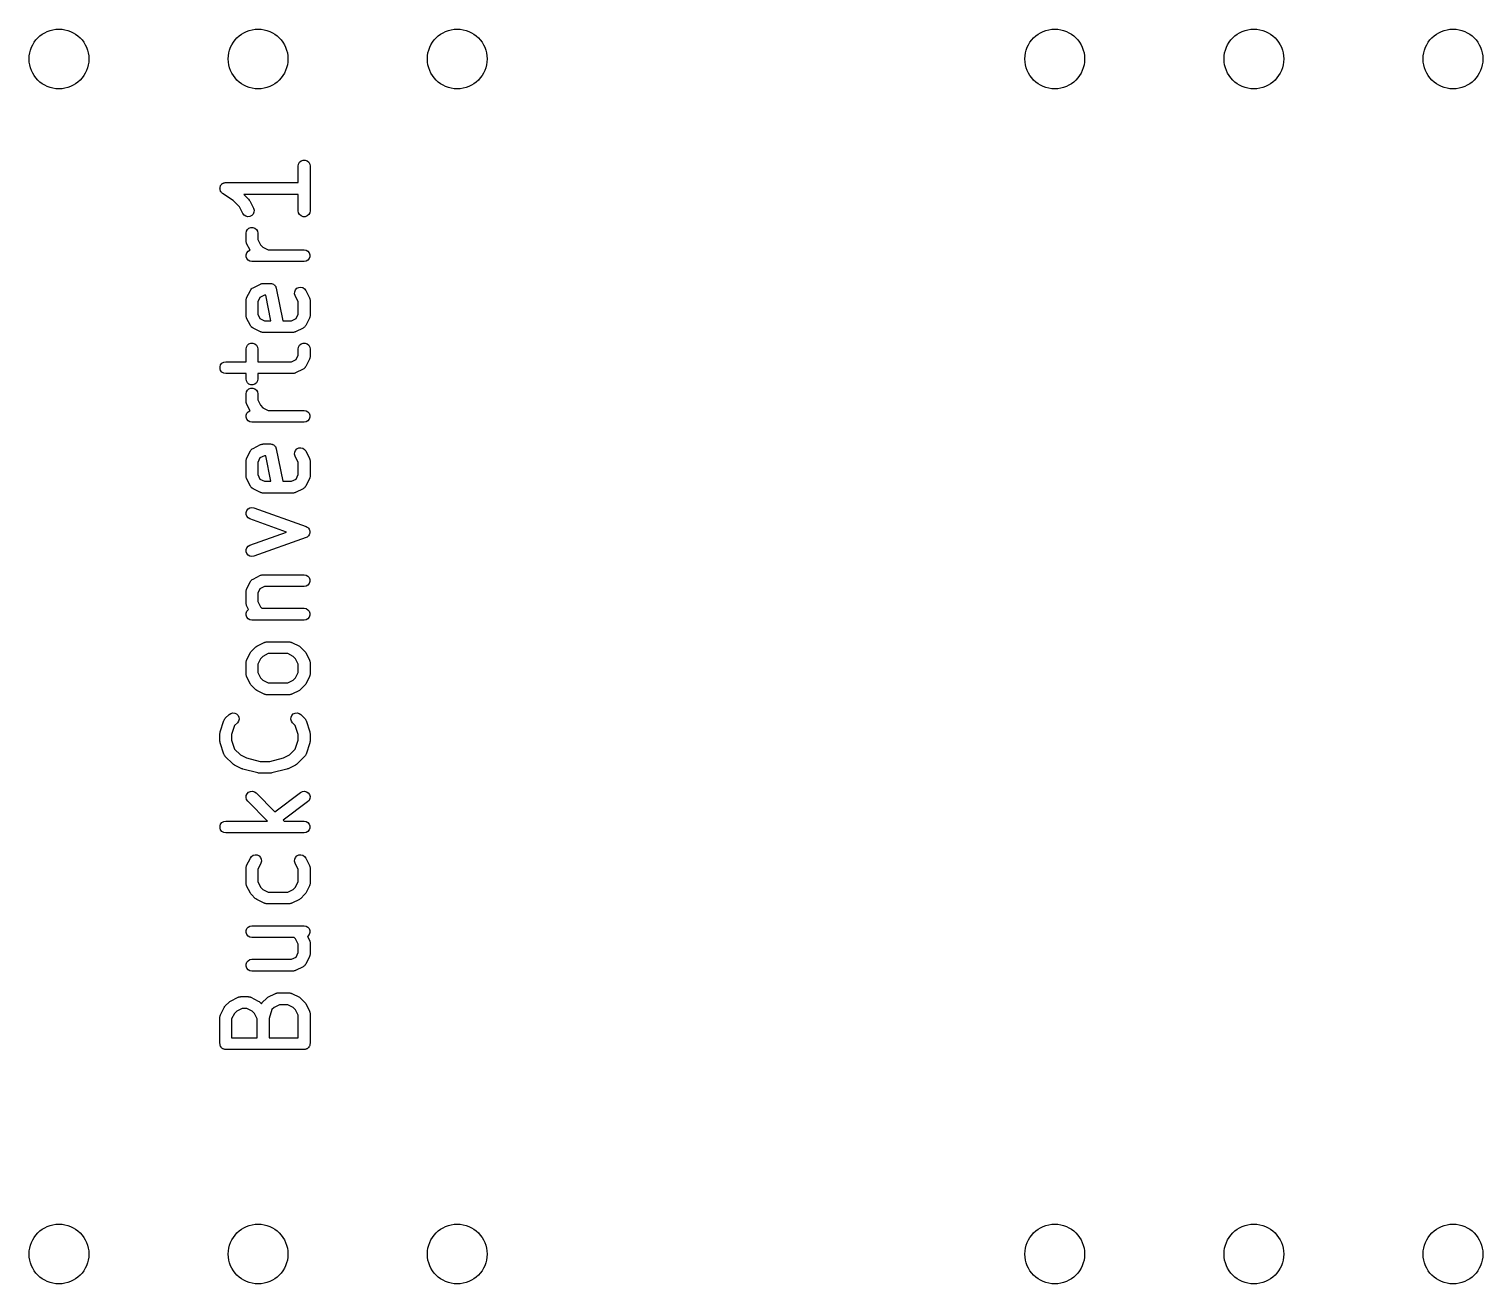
# Model space of a CAD drawing. Extents: x 110.5 to 190.5, y -94 to -42.8.
# Drawn here: x 131.7 to 150.24, y -75.31 to -59.31 of the extents above; entities that cross this region are included whole.
import ezdxf

# ---------------------------------------------------------------- set-up
doc = ezdxf.new("R2010")
doc.units = 0
doc.header["$MEASUREMENT"] = 0
doc.layers.add('BLACK', color=7, linetype='CONTINUOUS')

msp = doc.modelspace()

# ---------------------------------------------------------------- linework, layer by layer
at = {"layer": 'Black'}
for p, q in [((135.15, -61.0077), (135.17, -60.991)), ((135.17, -60.991), (135.194, -60.9821)), ((135.194, -60.9821), (135.22, -60.9821)), ((135.22, -60.9821), (135.245, -60.991)), ((135.245, -60.991), (135.265, -61.0077)), ((135.132, -61.056), (135.137, -61.0303)), ((135.132, -61.2667), (135.132, -61.056)), ((135.137, -61.0303), (135.15, -61.0077)), ((135.265, -61.0077), (135.278, -61.0303)), ((135.278, -61.0303), (135.282, -61.056)), ((135.282, -61.056), (135.282, -61.6274)), ((134.133, -61.3368), (134.134, -61.3328)), ((134.134, -61.3457), (134.133, -61.3368)), ((134.134, -61.3286), (134.137, -61.3202)), ((134.134, -61.3328), (134.134, -61.3286)), ((134.134, -61.3547), (134.134, -61.3457)), ((134.135, -61.3586), (134.134, -61.3547)), ((134.135, -61.3627), (134.135, -61.3586)), ((134.139, -61.3708), (134.135, -61.3627)), ((134.137, -61.3202), (134.139, -61.3115)), ((134.139, -61.3115), (134.141, -61.3081)), ((134.142, -61.3792), (134.139, -61.3708)), ((134.141, -61.3081), (134.142, -61.3042)), ((134.142, -61.3042), (134.148, -61.2973)), ((134.148, -61.2973), (134.153, -61.2899)), ((134.153, -61.2899), (134.157, -61.2874)), ((134.157, -61.2874), (134.159, -61.2842)), ((134.159, -61.2842), (134.167, -61.2797)), ((134.167, -61.2797), (134.174, -61.2744)), ((134.174, -61.2744), (134.178, -61.2733)), ((134.178, -61.2733), (134.182, -61.2712)), ((134.182, -61.2712), (134.191, -61.2696)), ((134.191, -61.2696), (134.199, -61.2671)), ((134.199, -61.2671), (134.203, -61.2674)), ((134.203, -61.2674), (134.207, -61.2667)), ((134.207, -61.2667), (135.132, -61.2667)), ((134.145, -61.3824), (134.142, -61.3792)), ((134.147, -61.3861), (134.145, -61.3824)), ((134.153, -61.3923), (134.147, -61.3861)), ((134.159, -61.3991), (134.153, -61.3923)), ((134.163, -61.4012), (134.159, -61.3991)), ((134.166, -61.4041), (134.163, -61.4012)), ((134.302, -61.4952), (134.166, -61.4041)), ((134.384, -61.5766), (134.302, -61.4952)), ((135.132, -61.4167), (134.436, -61.4167)), ((134.436, -61.4167), (134.499, -61.4791)), ((134.499, -61.4791), (134.505, -61.489)), ((134.505, -61.489), (134.513, -61.4986)), ((134.513, -61.4986), (134.56, -61.5938)), ((135.132, -61.6274), (135.132, -61.4167)), ((134.426, -61.6609), (134.384, -61.5766)), ((134.442, -61.6818), (134.426, -61.6609)), ((134.463, -61.6962), (134.442, -61.6818)), ((134.489, -61.7022), (134.463, -61.6962)), ((134.514, -61.6993), (134.489, -61.7022)), ((134.538, -61.6876), (134.514, -61.6993)), ((134.556, -61.6687), (134.538, -61.6876)), ((134.566, -61.6448), (134.556, -61.6687)), ((134.56, -61.5938), (134.568, -61.6188)), ((134.568, -61.6188), (134.566, -61.6448)), ((135.137, -61.653), (135.132, -61.6274)), ((135.15, -61.6756), (135.137, -61.653)), ((135.17, -61.6923), (135.15, -61.6756)), ((135.194, -61.7012), (135.17, -61.6923)), ((135.22, -61.7012), (135.194, -61.7012)), ((135.245, -61.6923), (135.22, -61.7012)), ((135.265, -61.6756), (135.245, -61.6923)), ((135.278, -61.653), (135.265, -61.6756)), ((135.282, -61.6274), (135.278, -61.653)), ((134.466, -61.9131), (134.47, -61.8874)), ((134.466, -62.0083), (134.466, -61.9131)), ((134.47, -61.8874), (134.483, -61.8649)), ((134.483, -61.8649), (134.503, -61.8481)), ((134.503, -61.8481), (134.528, -61.8392)), ((134.528, -61.8392), (134.554, -61.8392)), ((134.554, -61.8392), (134.578, -61.8481)), ((134.578, -61.8481), (134.598, -61.8649)), ((134.598, -61.8649), (134.611, -61.8874)), ((134.611, -61.8874), (134.616, -61.9131)), ((134.616, -61.9131), (134.616, -61.9906)), ((134.466, -62.0126), (134.466, -62.0083)), ((134.466, -62.0169), (134.466, -62.0126)), ((134.469, -62.0253), (134.466, -62.0169)), ((134.47, -62.034), (134.469, -62.0253)), ((134.472, -62.0377), (134.47, -62.034)), ((134.474, -62.0419), (134.472, -62.0377)), ((134.517, -62.128), (134.474, -62.0419)), ((134.616, -61.9906), (134.65, -62.0591)), ((134.65, -62.0591), (134.68, -62.0896)), ((134.68, -62.0896), (134.749, -62.1238)), ((134.467, -62.1858), (134.476, -62.1613)), ((134.467, -62.2118), (134.467, -62.1858)), ((134.476, -62.2363), (134.467, -62.2118)), ((134.476, -62.1613), (134.493, -62.1414)), ((134.493, -62.2563), (134.476, -62.2363)), ((134.493, -62.1414), (134.515, -62.1283)), ((134.515, -62.2693), (134.493, -62.2563)), ((134.515, -62.1283), (134.517, -62.128)), ((134.541, -62.2738), (134.515, -62.2693)), ((135.207, -62.2738), (134.541, -62.2738)), ((134.749, -62.1238), (135.207, -62.1238)), ((135.207, -62.1238), (135.233, -62.1283)), ((135.233, -62.2693), (135.207, -62.2738)), ((135.233, -62.1283), (135.256, -62.1414)), ((135.256, -62.2563), (135.233, -62.2693)), ((135.256, -62.1414), (135.272, -62.1613)), ((135.272, -62.2363), (135.256, -62.2563)), ((135.272, -62.1613), (135.281, -62.1858)), ((135.281, -62.2118), (135.272, -62.2363)), ((135.281, -62.1858), (135.281, -62.2118)), ((134.474, -62.7367), (134.521, -62.6415)), ((134.521, -62.6415), (134.528, -62.6326)), ((134.528, -62.6326), (134.534, -62.6234)), ((134.534, -62.6234), (134.536, -62.6222)), ((134.536, -62.6222), (134.537, -62.6205)), ((134.537, -62.6205), (134.546, -62.6145)), ((134.546, -62.6145), (134.555, -62.6079)), ((134.555, -62.6079), (134.65, -62.5603)), ((134.65, -62.5603), (134.654, -62.5591)), ((134.654, -62.5591), (134.658, -62.5569)), ((134.658, -62.5569), (134.667, -62.5554)), ((134.667, -62.5554), (134.675, -62.5529)), ((134.675, -62.5529), (134.679, -62.5531)), ((134.679, -62.5531), (134.684, -62.5524)), ((134.684, -62.5524), (134.779, -62.5524)), ((134.779, -62.5524), (134.791, -62.5545)), ((134.791, -62.5545), (134.803, -62.5563)), ((134.803, -62.5563), (134.804, -62.5568)), ((134.804, -62.5568), (134.804, -62.5569)), ((134.804, -62.5569), (134.815, -62.563)), ((134.815, -62.563), (134.826, -62.5688)), ((134.826, -62.5688), (134.826, -62.5695)), ((134.826, -62.5695), (134.827, -62.5699)), ((134.827, -62.5699), (134.835, -62.5792)), ((134.835, -62.5792), (134.843, -62.5884)), ((134.843, -62.5884), (134.843, -62.5892)), ((134.843, -62.5892), (134.844, -62.5899)), ((134.844, -62.5899), (134.848, -62.6013)), ((134.848, -62.6013), (134.852, -62.6127)), ((134.852, -62.6127), (134.936, -63.0286)), ((135.085, -62.6836), (135.087, -62.6576)), ((135.087, -62.6576), (135.097, -62.6337)), ((135.097, -62.6337), (135.115, -62.6148)), ((135.115, -62.6148), (135.138, -62.6031)), ((135.138, -62.6031), (135.164, -62.6001)), ((135.164, -62.6001), (135.19, -62.6062)), ((135.19, -62.6062), (135.211, -62.6205)), ((135.211, -62.6205), (135.227, -62.6415)), ((135.227, -62.6415), (135.274, -62.7367)), ((134.466, -62.7617), (134.469, -62.7532)), ((134.466, -62.766), (134.466, -62.7617)), ((134.466, -62.7702), (134.466, -62.766)), ((134.466, -62.9607), (134.466, -62.7702)), ((134.469, -62.7532), (134.47, -62.7446)), ((134.47, -62.7446), (134.472, -62.7408)), ((134.472, -62.7408), (134.474, -62.7367)), ((134.644, -62.7309), (134.616, -62.7879)), ((134.616, -62.7879), (134.616, -62.943)), ((134.701, -62.7024), (134.644, -62.7309)), ((134.717, -62.7024), (134.701, -62.7024)), ((134.783, -63.0286), (134.717, -62.7024)), ((135.093, -62.7085), (135.085, -62.6836)), ((135.132, -62.7879), (135.093, -62.7085)), ((135.132, -62.943), (135.132, -62.7879)), ((135.274, -62.7367), (135.276, -62.7408)), ((135.276, -62.7408), (135.278, -62.7446)), ((135.278, -62.7446), (135.279, -62.7532)), ((135.279, -62.7532), (135.282, -62.7617)), ((135.282, -62.7617), (135.282, -62.766)), ((135.282, -62.766), (135.282, -62.7702)), ((135.282, -62.7702), (135.282, -62.9607)), ((134.466, -62.965), (134.466, -62.9607)), ((134.466, -62.9693), (134.466, -62.965)), ((134.469, -62.9777), (134.466, -62.9693)), ((134.47, -62.9864), (134.469, -62.9777)), ((134.472, -62.9901), (134.47, -62.9864)), ((134.474, -62.9943), (134.472, -62.9901)), ((134.521, -63.0895), (134.474, -62.9943)), ((134.616, -62.943), (134.644, -63)), ((134.644, -63), (134.701, -63.0286)), ((134.701, -63.0286), (134.783, -63.0286)), ((134.936, -63.0286), (135.047, -63.0286)), ((135.047, -63.0286), (135.104, -63)), ((135.104, -63), (135.132, -62.943)), ((135.274, -62.9943), (135.227, -63.0895)), ((135.276, -62.9901), (135.274, -62.9943)), ((135.278, -62.9864), (135.276, -62.9901)), ((135.279, -62.9777), (135.278, -62.9864)), ((135.282, -62.9693), (135.279, -62.9777)), ((135.282, -62.9607), (135.282, -62.965)), ((135.282, -62.965), (135.282, -62.9693)), ((134.528, -63.0983), (134.521, -63.0895)), ((134.534, -63.1075), (134.528, -63.0983)), ((134.536, -63.1088), (134.534, -63.1075)), ((134.537, -63.1104), (134.536, -63.1088)), ((134.546, -63.1165), (134.537, -63.1104)), ((134.555, -63.123), (134.546, -63.1165)), ((134.65, -63.1707), (134.555, -63.123)), ((134.654, -63.1719), (134.65, -63.1707)), ((134.658, -63.174), (134.654, -63.1719)), ((134.667, -63.1756), (134.658, -63.174)), ((134.675, -63.1781), (134.667, -63.1756)), ((134.679, -63.1778), (134.675, -63.1781)), ((134.684, -63.1786), (134.679, -63.1778)), ((135.065, -63.1786), (134.684, -63.1786)), ((135.069, -63.1778), (135.065, -63.1786)), ((135.073, -63.1781), (135.069, -63.1778)), ((135.082, -63.1756), (135.073, -63.1781)), ((135.09, -63.174), (135.082, -63.1756)), ((135.094, -63.1719), (135.09, -63.174)), ((135.098, -63.1707), (135.094, -63.1719)), ((135.193, -63.123), (135.098, -63.1707)), ((135.202, -63.1165), (135.193, -63.123)), ((135.211, -63.1104), (135.202, -63.1165)), ((135.213, -63.1088), (135.211, -63.1104)), ((135.214, -63.1075), (135.213, -63.1088)), ((135.22, -63.0983), (135.214, -63.1075)), ((135.227, -63.0895), (135.22, -63.0983)), ((134.466, -63.3893), (134.47, -63.3636)), ((134.466, -63.5524), (134.466, -63.3893)), ((134.47, -63.3636), (134.483, -63.3411)), ((134.483, -63.3411), (134.503, -63.3243)), ((134.503, -63.3243), (134.528, -63.3154)), ((134.528, -63.3154), (134.554, -63.3154)), ((134.554, -63.3154), (134.578, -63.3243)), ((134.578, -63.3243), (134.598, -63.3411)), ((134.598, -63.3411), (134.611, -63.3636)), ((134.611, -63.3636), (134.616, -63.3893)), ((134.616, -63.3893), (134.616, -63.5524)), ((135.132, -63.3893), (135.137, -63.3636)), ((135.132, -63.4668), (135.132, -63.3893)), ((135.137, -63.3636), (135.15, -63.3411)), ((135.15, -63.3411), (135.17, -63.3243)), ((135.17, -63.3243), (135.194, -63.3154)), ((135.194, -63.3154), (135.22, -63.3154)), ((135.22, -63.3154), (135.245, -63.3243)), ((135.245, -63.3243), (135.265, -63.3411)), ((135.265, -63.3411), (135.278, -63.3636)), ((135.278, -63.3636), (135.282, -63.3893)), ((135.282, -63.3893), (135.282, -63.4845)), ((134.134, -63.6144), (134.142, -63.5899)), ((134.142, -63.5899), (134.159, -63.5699)), ((134.159, -63.5699), (134.182, -63.5569)), ((134.182, -63.5569), (134.207, -63.5524)), ((134.207, -63.5524), (134.466, -63.5524)), ((134.616, -63.5524), (135.047, -63.5524)), ((135.047, -63.5524), (135.104, -63.5239)), ((135.104, -63.5239), (135.132, -63.4668)), ((135.274, -63.5181), (135.227, -63.6133)), ((135.276, -63.5139), (135.274, -63.5181)), ((135.278, -63.5102), (135.276, -63.5139)), ((135.279, -63.5015), (135.278, -63.5102)), ((135.282, -63.4931), (135.279, -63.5015)), ((135.282, -63.4845), (135.282, -63.4888)), ((135.282, -63.4888), (135.282, -63.4931)), ((134.134, -63.6404), (134.134, -63.6144)), ((134.142, -63.6649), (134.134, -63.6404)), ((134.159, -63.6848), (134.142, -63.6649)), ((134.182, -63.6979), (134.159, -63.6848)), ((134.207, -63.7024), (134.182, -63.6979)), ((134.466, -63.7024), (134.207, -63.7024)), ((134.466, -63.7702), (134.466, -63.7024)), ((134.47, -63.7959), (134.466, -63.7702)), ((134.616, -63.7702), (134.611, -63.7959)), ((135.065, -63.7024), (134.616, -63.7024)), ((134.616, -63.7024), (134.616, -63.7702)), ((135.069, -63.7016), (135.065, -63.7024)), ((135.073, -63.7019), (135.069, -63.7016)), ((135.082, -63.6994), (135.073, -63.7019)), ((135.09, -63.6979), (135.082, -63.6994)), ((135.094, -63.6957), (135.09, -63.6979)), ((135.098, -63.6945), (135.094, -63.6957)), ((135.193, -63.6468), (135.098, -63.6945)), ((135.202, -63.6403), (135.193, -63.6468)), ((135.211, -63.6342), (135.202, -63.6403)), ((135.213, -63.6326), (135.211, -63.6342)), ((135.214, -63.6313), (135.213, -63.6326)), ((135.22, -63.6221), (135.214, -63.6313)), ((135.227, -63.6133), (135.22, -63.6221)), ((134.466, -63.9607), (134.47, -63.9351)), ((134.466, -64.056), (134.466, -63.9607)), ((134.483, -63.8184), (134.47, -63.7959)), ((134.47, -63.9351), (134.483, -63.9125)), ((134.503, -63.8352), (134.483, -63.8184)), ((134.483, -63.9125), (134.503, -63.8958)), ((134.528, -63.8441), (134.503, -63.8352)), ((134.503, -63.8958), (134.528, -63.8869)), ((134.554, -63.8441), (134.528, -63.8441)), ((134.528, -63.8869), (134.554, -63.8869)), ((134.578, -63.8352), (134.554, -63.8441)), ((134.554, -63.8869), (134.578, -63.8958)), ((134.598, -63.8184), (134.578, -63.8352)), ((134.578, -63.8958), (134.598, -63.9125)), ((134.611, -63.7959), (134.598, -63.8184)), ((134.598, -63.9125), (134.611, -63.9351)), ((134.611, -63.9351), (134.616, -63.9607)), ((134.616, -63.9607), (134.616, -64.0382)), ((134.466, -64.0602), (134.466, -64.056)), ((134.466, -64.0645), (134.466, -64.0602)), ((134.469, -64.0729), (134.466, -64.0645)), ((134.47, -64.0816), (134.469, -64.0729)), ((134.472, -64.0854), (134.47, -64.0816)), ((134.474, -64.0895), (134.472, -64.0854)), ((134.517, -64.1757), (134.474, -64.0895)), ((134.616, -64.0382), (134.65, -64.1068)), ((134.65, -64.1068), (134.68, -64.1372)), ((134.68, -64.1372), (134.749, -64.1714)), ((134.467, -64.2334), (134.476, -64.2089)), ((134.467, -64.2595), (134.467, -64.2334)), ((134.476, -64.2839), (134.467, -64.2595)), ((134.476, -64.2089), (134.493, -64.189)), ((134.493, -64.3039), (134.476, -64.2839)), ((134.493, -64.189), (134.515, -64.176)), ((134.515, -64.3169), (134.493, -64.3039)), ((134.515, -64.176), (134.517, -64.1757)), ((134.541, -64.3214), (134.515, -64.3169)), ((135.207, -64.3214), (134.541, -64.3214)), ((134.749, -64.1714), (135.207, -64.1714)), ((135.207, -64.1714), (135.233, -64.176)), ((135.233, -64.3169), (135.207, -64.3214)), ((135.233, -64.176), (135.256, -64.189)), ((135.256, -64.3039), (135.233, -64.3169)), ((135.256, -64.189), (135.272, -64.2089)), ((135.272, -64.2839), (135.256, -64.3039)), ((135.272, -64.2089), (135.281, -64.2334)), ((135.281, -64.2595), (135.272, -64.2839)), ((135.281, -64.2334), (135.281, -64.2595)), ((134.474, -64.7843), (134.521, -64.6891)), ((134.521, -64.6891), (134.528, -64.6802)), ((134.528, -64.6802), (134.534, -64.6711)), ((134.534, -64.6711), (134.536, -64.6698)), ((134.536, -64.6698), (134.537, -64.6682)), ((134.537, -64.6682), (134.546, -64.6621)), ((134.546, -64.6621), (134.555, -64.6555)), ((134.555, -64.6555), (134.65, -64.6079)), ((134.65, -64.6079), (134.654, -64.6067)), ((134.654, -64.6067), (134.658, -64.6045)), ((134.658, -64.6045), (134.667, -64.603)), ((134.667, -64.603), (134.675, -64.6005)), ((134.675, -64.6005), (134.679, -64.6008)), ((134.679, -64.6008), (134.684, -64.6)), ((134.684, -64.6), (134.779, -64.6)), ((134.779, -64.6), (134.791, -64.6021)), ((134.791, -64.6021), (134.803, -64.604)), ((134.803, -64.604), (134.804, -64.6044)), ((134.804, -64.6044), (134.804, -64.6045)), ((134.804, -64.6045), (134.815, -64.6106)), ((134.815, -64.6106), (134.826, -64.6165)), ((134.826, -64.6165), (134.826, -64.6171)), ((134.826, -64.6171), (134.827, -64.6175)), ((134.827, -64.6175), (134.835, -64.6269)), ((134.835, -64.6269), (134.843, -64.636)), ((134.843, -64.636), (134.843, -64.6368)), ((134.843, -64.6368), (134.844, -64.6375)), ((134.844, -64.6375), (134.848, -64.6489)), ((134.848, -64.6489), (134.852, -64.6603)), ((134.852, -64.6603), (134.936, -65.0762)), ((135.085, -64.7312), (135.087, -64.7052)), ((135.087, -64.7052), (135.097, -64.6813)), ((135.097, -64.6813), (135.115, -64.6624)), ((135.115, -64.6624), (135.138, -64.6507)), ((135.138, -64.6507), (135.164, -64.6478)), ((135.164, -64.6478), (135.19, -64.6538)), ((135.19, -64.6538), (135.211, -64.6682)), ((135.211, -64.6682), (135.227, -64.6891)), ((135.227, -64.6891), (135.274, -64.7843)), ((134.466, -64.8093), (134.469, -64.8009)), ((134.466, -64.8136), (134.466, -64.8093)), ((134.466, -64.8179), (134.466, -64.8136)), ((134.466, -65.0083), (134.466, -64.8179)), ((134.469, -64.8009), (134.47, -64.7922)), ((134.47, -64.7922), (134.472, -64.7885)), ((134.472, -64.7885), (134.474, -64.7843)), ((134.644, -64.7785), (134.616, -64.8356)), ((134.616, -64.8356), (134.616, -64.9906)), ((134.701, -64.75), (134.644, -64.7785)), ((134.717, -64.75), (134.701, -64.75)), ((134.783, -65.0762), (134.717, -64.75)), ((135.093, -64.7562), (135.085, -64.7312)), ((135.132, -64.8356), (135.093, -64.7562)), ((135.132, -64.9906), (135.132, -64.8356)), ((135.274, -64.7843), (135.276, -64.7885)), ((135.276, -64.7885), (135.278, -64.7922)), ((135.278, -64.7922), (135.279, -64.8009)), ((135.279, -64.8009), (135.282, -64.8093)), ((135.282, -64.8093), (135.282, -64.8136)), ((135.282, -64.8136), (135.282, -64.8179)), ((135.282, -64.8179), (135.282, -65.0083)), ((134.466, -65.0126), (134.466, -65.0083)), ((134.466, -65.0169), (134.466, -65.0126)), ((134.469, -65.0253), (134.466, -65.0169)), ((134.47, -65.034), (134.469, -65.0253)), ((134.472, -65.0377), (134.47, -65.034)), ((134.474, -65.0419), (134.472, -65.0377)), ((134.521, -65.1371), (134.474, -65.0419)), ((134.616, -64.9906), (134.644, -65.0477)), ((134.644, -65.0477), (134.701, -65.0762)), ((134.701, -65.0762), (134.783, -65.0762)), ((134.936, -65.0762), (135.047, -65.0762)), ((135.047, -65.0762), (135.104, -65.0477)), ((135.104, -65.0477), (135.132, -64.9906)), ((135.274, -65.0419), (135.227, -65.1371)), ((135.276, -65.0377), (135.274, -65.0419)), ((135.278, -65.034), (135.276, -65.0377)), ((135.279, -65.0253), (135.278, -65.034)), ((135.282, -65.0169), (135.279, -65.0253)), ((135.282, -65.0083), (135.282, -65.0126)), ((135.282, -65.0126), (135.282, -65.0169)), ((134.528, -65.146), (134.521, -65.1371)), ((134.534, -65.1551), (134.528, -65.146)), ((134.536, -65.1564), (134.534, -65.1551)), ((134.537, -65.158), (134.536, -65.1564)), ((134.546, -65.1641), (134.537, -65.158)), ((134.555, -65.1707), (134.546, -65.1641)), ((134.65, -65.2183), (134.555, -65.1707)), ((134.654, -65.2195), (134.65, -65.2183)), ((134.658, -65.2217), (134.654, -65.2195)), ((134.667, -65.2232), (134.658, -65.2217)), ((134.675, -65.2257), (134.667, -65.2232)), ((134.679, -65.2254), (134.675, -65.2257)), ((134.684, -65.2262), (134.679, -65.2254)), ((135.065, -65.2262), (134.684, -65.2262)), ((135.069, -65.2254), (135.065, -65.2262)), ((135.073, -65.2257), (135.069, -65.2254)), ((135.082, -65.2232), (135.073, -65.2257)), ((135.09, -65.2217), (135.082, -65.2232)), ((135.094, -65.2195), (135.09, -65.2217)), ((135.098, -65.2183), (135.094, -65.2195)), ((135.193, -65.1707), (135.098, -65.2183)), ((135.202, -65.1641), (135.193, -65.1707)), ((135.211, -65.158), (135.202, -65.1641)), ((135.213, -65.1564), (135.211, -65.158)), ((135.214, -65.1551), (135.213, -65.1564)), ((135.22, -65.146), (135.214, -65.1551)), ((135.227, -65.1371), (135.22, -65.146)), ((134.467, -65.4719), (134.476, -65.4474)), ((134.476, -65.4474), (134.492, -65.4274)), ((134.492, -65.4274), (134.515, -65.4142)), ((134.515, -65.4142), (134.54, -65.4095)), ((134.54, -65.4095), (134.566, -65.4139)), ((134.566, -65.4139), (135.233, -65.652)), ((134.467, -65.498), (134.467, -65.4719)), ((134.476, -65.5224), (134.467, -65.498)), ((134.493, -65.5423), (134.476, -65.5224)), ((134.515, -65.5552), (134.493, -65.5423)), ((134.984, -65.7226), (134.515, -65.5552)), ((134.515, -65.8901), (134.984, -65.7226)), ((135.233, -65.7933), (134.566, -66.0313)), ((135.233, -65.652), (135.233, -65.6522)), ((135.233, -65.6522), (135.233, -65.6523)), ((135.233, -65.6523), (135.244, -65.6586)), ((135.244, -65.7866), (135.233, -65.7929)), ((135.233, -65.7929), (135.233, -65.793)), ((135.233, -65.793), (135.233, -65.7933)), ((135.244, -65.6586), (135.255, -65.6649)), ((135.255, -65.7804), (135.244, -65.7866)), ((135.255, -65.6649), (135.256, -65.6652)), ((135.256, -65.78), (135.255, -65.7804)), ((135.256, -65.6652), (135.256, -65.6655)), ((135.256, -65.6655), (135.264, -65.6751)), ((135.264, -65.7701), (135.256, -65.7798)), ((135.256, -65.7798), (135.256, -65.78)), ((135.264, -65.6751), (135.272, -65.6847)), ((135.272, -65.7605), (135.264, -65.7701)), ((135.272, -65.6847), (135.272, -65.6852)), ((135.272, -65.6852), (135.273, -65.6855)), ((135.273, -65.7597), (135.272, -65.7601)), ((135.272, -65.7601), (135.272, -65.7605)), ((135.273, -65.6855), (135.277, -65.6974)), ((135.277, -65.7478), (135.273, -65.7597)), ((135.277, -65.6974), (135.281, -65.7092)), ((135.281, -65.7361), (135.277, -65.7478)), ((135.281, -65.7092), (135.281, -65.7096)), ((135.281, -65.7096), (135.281, -65.71)), ((135.281, -65.71), (135.281, -65.7225)), ((135.281, -65.7225), (135.281, -65.7352)), ((135.281, -65.7352), (135.281, -65.7356)), ((135.281, -65.7356), (135.281, -65.7361)), ((134.467, -65.9472), (134.476, -65.9228)), ((134.467, -65.9733), (134.467, -65.9472)), ((134.476, -65.9978), (134.467, -65.9733)), ((134.476, -65.9228), (134.493, -65.903)), ((134.492, -66.0179), (134.476, -65.9978)), ((134.493, -65.903), (134.515, -65.8901)), ((134.515, -66.031), (134.492, -66.0179)), ((134.54, -66.0357), (134.515, -66.031)), ((134.566, -66.0313), (134.54, -66.0357)), ((134.474, -66.451), (134.521, -66.3557)), ((134.521, -66.3557), (134.528, -66.3469)), ((134.528, -66.3469), (134.534, -66.3377)), ((134.534, -66.3377), (134.536, -66.3365)), ((134.536, -66.3365), (134.537, -66.3348)), ((134.537, -66.3348), (134.546, -66.3288)), ((134.546, -66.3288), (134.555, -66.3222)), ((134.555, -66.3222), (134.65, -66.2746)), ((134.65, -66.2746), (134.654, -66.2734)), ((134.654, -66.2734), (134.658, -66.2712)), ((134.658, -66.2712), (134.667, -66.2697)), ((134.667, -66.2697), (134.675, -66.2672)), ((134.675, -66.2672), (134.679, -66.2674)), ((134.679, -66.2674), (134.684, -66.2667)), ((134.684, -66.2667), (135.207, -66.2667)), ((135.207, -66.2667), (135.233, -66.2712)), ((135.233, -66.2712), (135.256, -66.2842)), ((135.256, -66.2842), (135.272, -66.3042)), ((135.272, -66.3792), (135.256, -66.3991)), ((135.272, -66.3042), (135.281, -66.3286)), ((135.281, -66.3547), (135.272, -66.3792)), ((135.281, -66.3286), (135.281, -66.3547)), ((134.466, -66.4759), (134.469, -66.4675)), ((134.466, -66.4803), (134.466, -66.4759)), ((134.466, -66.4845), (134.466, -66.4803)), ((134.466, -66.6274), (134.466, -66.4845)), ((134.469, -66.4675), (134.47, -66.4589)), ((134.47, -66.4589), (134.472, -66.4551)), ((134.472, -66.4551), (134.474, -66.451)), ((134.644, -66.4452), (134.616, -66.5022)), ((134.616, -66.5022), (134.616, -66.6097)), ((134.701, -66.4167), (134.644, -66.4452)), ((135.207, -66.4167), (134.701, -66.4167)), ((135.233, -66.4121), (135.207, -66.4167)), ((135.256, -66.3991), (135.233, -66.4121)), ((134.466, -66.6316), (134.466, -66.6274)), ((134.466, -66.636), (134.466, -66.6316)), ((134.469, -66.6444), (134.466, -66.636)), ((134.467, -66.7572), (134.476, -66.7327)), ((134.47, -66.653), (134.469, -66.6444)), ((134.472, -66.6568), (134.47, -66.653)), ((134.474, -66.6609), (134.472, -66.6568)), ((134.498, -66.7096), (134.474, -66.6609)), ((134.476, -66.7327), (134.493, -66.7128)), ((134.493, -66.7128), (134.498, -66.7096)), ((134.616, -66.6097), (134.65, -66.6782)), ((134.65, -66.6782), (134.667, -66.6952)), ((134.667, -66.6952), (135.207, -66.6952)), ((135.207, -66.6952), (135.233, -66.6998)), ((135.233, -66.6998), (135.256, -66.7128)), ((135.256, -66.7128), (135.272, -66.7327)), ((135.272, -66.7327), (135.281, -66.7572)), ((134.467, -66.7833), (134.467, -66.7572)), ((134.476, -66.8077), (134.467, -66.7833)), ((134.493, -66.8277), (134.476, -66.8077)), ((134.515, -66.8407), (134.493, -66.8277)), ((134.541, -66.8452), (134.515, -66.8407)), ((135.207, -66.8452), (134.541, -66.8452)), ((135.233, -66.8407), (135.207, -66.8452)), ((135.256, -66.8277), (135.233, -66.8407)), ((135.272, -66.8077), (135.256, -66.8277)), ((135.281, -66.7833), (135.272, -66.8077)), ((135.281, -66.7572), (135.281, -66.7833)), ((134.474, -67.3557), (134.521, -67.2605)), ((134.521, -67.2605), (134.528, -67.2508)), ((134.528, -67.2508), (134.535, -67.241)), ((134.535, -67.241), (134.583, -67.1934)), ((134.583, -67.1934), (134.593, -67.1865)), ((134.593, -67.1865), (134.602, -67.1793)), ((134.602, -67.1793), (134.698, -67.1317)), ((134.749, -67.2738), (134.68, -67.3081)), ((134.698, -67.1317), (134.702, -67.1305)), ((134.702, -67.1305), (134.706, -67.1283)), ((134.706, -67.1283), (134.714, -67.1268)), ((134.714, -67.1268), (134.723, -67.1243)), ((134.723, -67.1243), (134.727, -67.1246)), ((134.727, -67.1246), (134.731, -67.1238)), ((134.731, -67.1238), (135.017, -67.1238)), ((134.999, -67.2738), (134.749, -67.2738)), ((135.068, -67.3081), (134.999, -67.2738)), ((135.017, -67.1238), (135.021, -67.1246)), ((135.021, -67.1246), (135.025, -67.1243)), ((135.025, -67.1243), (135.034, -67.1268)), ((135.034, -67.1268), (135.043, -67.1283)), ((135.043, -67.1283), (135.046, -67.1305)), ((135.046, -67.1305), (135.05, -67.1317)), ((135.05, -67.1317), (135.146, -67.1793)), ((135.146, -67.1793), (135.155, -67.1865)), ((135.155, -67.1865), (135.165, -67.1934)), ((135.165, -67.1934), (135.213, -67.241)), ((135.213, -67.241), (135.22, -67.2508)), ((135.22, -67.2508), (135.227, -67.2605)), ((135.227, -67.2605), (135.274, -67.3557)), ((134.466, -67.3807), (134.469, -67.3723)), ((134.466, -67.385), (134.466, -67.3807)), ((134.466, -67.3893), (134.466, -67.385)), ((134.466, -67.5321), (134.466, -67.3893)), ((134.469, -67.3723), (134.47, -67.3636)), ((134.47, -67.3636), (134.472, -67.3599)), ((134.472, -67.3599), (134.474, -67.3557)), ((134.65, -67.3385), (134.616, -67.407)), ((134.616, -67.407), (134.616, -67.5144)), ((134.68, -67.3081), (134.65, -67.3385)), ((135.098, -67.3385), (135.068, -67.3081)), ((135.132, -67.407), (135.098, -67.3385)), ((135.132, -67.5144), (135.132, -67.407)), ((135.274, -67.3557), (135.276, -67.3599)), ((135.276, -67.3599), (135.278, -67.3636)), ((135.278, -67.3636), (135.279, -67.3723)), ((135.279, -67.3723), (135.282, -67.3807)), ((135.282, -67.3807), (135.282, -67.385)), ((135.282, -67.385), (135.282, -67.3893)), ((135.282, -67.3893), (135.282, -67.5321)), ((134.466, -67.5364), (134.466, -67.5321)), ((134.466, -67.5407), (134.466, -67.5364)), ((134.469, -67.5491), (134.466, -67.5407)), ((134.47, -67.5578), (134.469, -67.5491)), ((134.472, -67.5615), (134.47, -67.5578)), ((134.474, -67.5657), (134.472, -67.5615)), ((134.521, -67.6609), (134.474, -67.5657)), ((134.528, -67.6706), (134.521, -67.6609)), ((134.535, -67.6804), (134.528, -67.6706)), ((134.616, -67.5144), (134.65, -67.583)), ((134.65, -67.583), (134.68, -67.6134)), ((134.68, -67.6134), (134.749, -67.6476)), ((134.749, -67.6476), (134.999, -67.6476)), ((134.999, -67.6476), (135.068, -67.6134)), ((135.068, -67.6134), (135.098, -67.583)), ((135.098, -67.583), (135.132, -67.5144)), ((135.22, -67.6706), (135.213, -67.6804)), ((135.227, -67.6609), (135.22, -67.6706)), ((135.274, -67.5657), (135.227, -67.6609)), ((135.276, -67.5615), (135.274, -67.5657)), ((135.278, -67.5578), (135.276, -67.5615)), ((135.279, -67.5491), (135.278, -67.5578)), ((135.282, -67.5407), (135.279, -67.5491)), ((135.282, -67.5321), (135.282, -67.5364)), ((135.282, -67.5364), (135.282, -67.5407)), ((134.583, -67.728), (134.535, -67.6804)), ((134.593, -67.7349), (134.583, -67.728)), ((134.602, -67.7421), (134.593, -67.7349)), ((134.698, -67.7897), (134.602, -67.7421)), ((134.702, -67.7909), (134.698, -67.7897)), ((134.706, -67.7931), (134.702, -67.7909)), ((134.714, -67.7946), (134.706, -67.7931)), ((134.723, -67.7971), (134.714, -67.7946)), ((134.727, -67.7969), (134.723, -67.7971)), ((134.731, -67.7976), (134.727, -67.7969)), ((135.017, -67.7976), (134.731, -67.7976)), ((135.021, -67.7969), (135.017, -67.7976)), ((135.025, -67.7971), (135.021, -67.7969)), ((135.034, -67.7946), (135.025, -67.7971)), ((135.043, -67.7931), (135.034, -67.7946)), ((135.046, -67.7909), (135.043, -67.7931)), ((135.05, -67.7897), (135.046, -67.7909)), ((135.146, -67.7421), (135.05, -67.7897)), ((135.155, -67.7349), (135.146, -67.7421)), ((135.165, -67.728), (135.155, -67.7349)), ((135.213, -67.6804), (135.165, -67.728)), ((134.25, -68.0505), (134.271, -68.0356)), ((134.271, -68.0356), (134.296, -68.0289)), ((134.296, -68.0289), (134.322, -68.0311)), ((134.322, -68.0311), (134.346, -68.0421)), ((134.346, -68.0421), (134.364, -68.0606)), ((135.051, -68.0606), (135.069, -68.0421)), ((135.069, -68.0421), (135.093, -68.0311)), ((135.093, -68.0311), (135.119, -68.0289)), ((135.119, -68.0289), (135.144, -68.0356)), ((135.144, -68.0356), (135.165, -68.0505)), ((134.136, -68.2703), (134.184, -68.1275)), ((134.184, -68.1275), (134.186, -68.1237)), ((134.186, -68.1237), (134.187, -68.1195)), ((134.187, -68.1195), (134.192, -68.1123)), ((134.192, -68.1123), (134.196, -68.1046)), ((134.196, -68.1046), (134.199, -68.1017)), ((134.199, -68.1017), (134.202, -68.0982)), ((134.202, -68.0982), (134.25, -68.0505)), ((134.321, -68.1917), (134.282, -68.3062)), ((134.356, -68.1566), (134.321, -68.1917)), ((134.371, -68.1353), (134.356, -68.1566)), ((134.364, -68.0606), (134.375, -68.0842)), ((134.377, -68.1101), (134.371, -68.1353)), ((134.375, -68.0842), (134.377, -68.1101)), ((135.037, -68.1101), (135.04, -68.0842)), ((135.044, -68.1353), (135.037, -68.1101)), ((135.04, -68.0842), (135.051, -68.0606)), ((135.059, -68.1566), (135.044, -68.1353)), ((135.094, -68.1917), (135.059, -68.1566)), ((135.132, -68.3062), (135.094, -68.1917)), ((135.165, -68.0505), (135.213, -68.0982)), ((135.213, -68.0982), (135.215, -68.1017)), ((135.215, -68.1017), (135.219, -68.1046)), ((135.219, -68.1046), (135.223, -68.1123)), ((135.223, -68.1123), (135.228, -68.1195)), ((135.228, -68.1195), (135.229, -68.1237)), ((135.229, -68.1237), (135.231, -68.1275)), ((135.231, -68.1275), (135.279, -68.2703)), ((134.132, -68.294), (134.134, -68.2822)), ((134.132, -68.3893), (134.132, -68.294)), ((134.134, -68.4011), (134.132, -68.3893)), ((134.134, -68.2822), (134.136, -68.2703)), ((134.136, -68.413), (134.134, -68.4011)), ((134.184, -68.5559), (134.136, -68.413)), ((134.282, -68.3062), (134.282, -68.3771)), ((134.282, -68.3771), (134.321, -68.4916)), ((135.094, -68.4916), (135.132, -68.3771)), ((135.132, -68.3771), (135.132, -68.3062)), ((135.279, -68.413), (135.231, -68.5559)), ((135.279, -68.2703), (135.28, -68.2822)), ((135.28, -68.4011), (135.279, -68.413)), ((135.28, -68.2822), (135.282, -68.294)), ((135.282, -68.3893), (135.28, -68.4011)), ((135.282, -68.294), (135.282, -68.3893)), ((134.186, -68.5597), (134.184, -68.5559)), ((134.187, -68.5638), (134.186, -68.5597)), ((134.192, -68.571), (134.187, -68.5638)), ((134.196, -68.5788), (134.192, -68.571)), ((134.199, -68.5816), (134.196, -68.5788)), ((134.202, -68.5852), (134.199, -68.5816)), ((134.297, -68.6804), (134.202, -68.5852)), ((134.321, -68.4916), (134.395, -68.5657)), ((134.395, -68.5657), (134.472, -68.6042)), ((134.472, -68.6042), (134.645, -68.6476)), ((134.77, -68.6476), (134.943, -68.6042)), ((134.943, -68.6042), (135.02, -68.5657)), ((135.02, -68.5657), (135.094, -68.4916)), ((135.213, -68.5852), (135.118, -68.6804)), ((135.215, -68.5816), (135.213, -68.5852)), ((135.219, -68.5788), (135.215, -68.5816)), ((135.223, -68.571), (135.219, -68.5788)), ((135.228, -68.5638), (135.223, -68.571)), ((135.229, -68.5597), (135.228, -68.5638)), ((135.231, -68.5559), (135.229, -68.5597)), ((134.307, -68.6873), (134.297, -68.6804)), ((134.317, -68.6945), (134.307, -68.6873)), ((134.412, -68.7421), (134.317, -68.6945)), ((134.42, -68.7444), (134.412, -68.7421)), ((134.427, -68.7478), (134.42, -68.7444)), ((134.618, -68.7954), (134.427, -68.7478)), ((134.645, -68.6476), (134.77, -68.6476)), ((134.987, -68.7478), (134.797, -68.7954)), ((134.995, -68.7444), (134.987, -68.7478)), ((135.003, -68.7421), (134.995, -68.7444)), ((135.098, -68.6945), (135.003, -68.7421)), ((135.108, -68.6873), (135.098, -68.6945)), ((135.118, -68.6804), (135.108, -68.6873)), ((134.627, -68.796), (134.618, -68.7954)), ((134.636, -68.7976), (134.627, -68.796)), ((134.779, -68.7976), (134.636, -68.7976)), ((134.788, -68.796), (134.779, -68.7976)), ((134.797, -68.7954), (134.788, -68.796)), ((134.466, -69.1101), (134.468, -69.0842)), ((134.473, -69.1353), (134.466, -69.1101)), ((134.468, -69.0842), (134.479, -69.0606)), ((134.488, -69.1566), (134.473, -69.1353)), ((134.479, -69.0606), (134.498, -69.0421)), ((134.741, -69.4095), (134.488, -69.1566)), ((134.498, -69.0421), (134.521, -69.0311)), ((134.521, -69.0311), (134.547, -69.0289)), ((134.547, -69.0289), (134.572, -69.0356)), ((134.572, -69.0356), (134.594, -69.0505)), ((134.594, -69.0505), (134.833, -69.2903)), ((134.833, -69.2903), (135.162, -69.0436)), ((135.162, -69.0436), (135.186, -69.0318)), ((135.186, -69.0318), (135.211, -69.0287)), ((135.211, -69.0287), (135.237, -69.0346)), ((135.237, -69.0346), (135.259, -69.0488)), ((135.27, -69.1446), (135.252, -69.1636)), ((135.259, -69.0488), (135.274, -69.0697)), ((135.28, -69.1206), (135.27, -69.1446)), ((135.274, -69.0697), (135.282, -69.0946)), ((135.282, -69.0946), (135.28, -69.1206)), ((135.252, -69.1636), (134.941, -69.3974)), ((134.134, -69.4715), (134.142, -69.447)), ((134.134, -69.4975), (134.134, -69.4715)), ((134.142, -69.522), (134.134, -69.4975)), ((134.142, -69.447), (134.159, -69.4271)), ((134.159, -69.542), (134.142, -69.522)), ((134.159, -69.4271), (134.182, -69.414)), ((134.182, -69.414), (134.207, -69.4095)), ((134.207, -69.4095), (134.741, -69.4095)), ((134.941, -69.3974), (134.953, -69.4095)), ((134.953, -69.4095), (135.207, -69.4095)), ((135.207, -69.4095), (135.233, -69.414)), ((135.233, -69.414), (135.256, -69.4271)), ((135.256, -69.4271), (135.272, -69.447)), ((135.272, -69.522), (135.256, -69.542)), ((135.272, -69.447), (135.281, -69.4715)), ((135.281, -69.4975), (135.272, -69.522)), ((135.281, -69.4715), (135.281, -69.4975)), ((134.182, -69.555), (134.159, -69.542)), ((134.207, -69.5595), (134.182, -69.555)), ((135.207, -69.5595), (134.207, -69.5595)), ((135.233, -69.555), (135.207, -69.5595)), ((135.256, -69.542), (135.233, -69.555)), ((134.474, -69.9748), (134.521, -69.8796)), ((134.521, -69.8796), (134.537, -69.8586)), ((134.537, -69.8586), (134.559, -69.8443)), ((134.559, -69.8443), (134.584, -69.8382)), ((134.584, -69.8382), (134.61, -69.8412)), ((134.61, -69.8412), (134.633, -69.8529)), ((134.633, -69.8529), (134.651, -69.8718)), ((134.651, -69.8718), (134.661, -69.8957)), ((134.661, -69.8957), (134.663, -69.9217)), ((135.085, -69.9217), (135.087, -69.8957)), ((135.087, -69.8957), (135.097, -69.8718)), ((135.097, -69.8718), (135.115, -69.8529)), ((135.115, -69.8529), (135.138, -69.8412)), ((135.138, -69.8412), (135.164, -69.8382)), ((135.164, -69.8382), (135.19, -69.8443)), ((135.19, -69.8443), (135.211, -69.8586)), ((135.211, -69.8586), (135.227, -69.8796)), ((135.227, -69.8796), (135.274, -69.9748)), ((134.466, -69.9998), (134.469, -69.9913)), ((134.466, -70.0041), (134.466, -69.9998)), ((134.466, -70.0083), (134.466, -70.0041)), ((134.466, -70.1988), (134.466, -70.0083)), ((134.469, -69.9913), (134.47, -69.9827)), ((134.47, -69.9827), (134.472, -69.9789)), ((134.472, -69.9789), (134.474, -69.9748)), ((134.655, -69.9466), (134.616, -70.026)), ((134.616, -70.026), (134.616, -70.1811)), ((134.663, -69.9217), (134.655, -69.9466)), ((135.093, -69.9466), (135.085, -69.9217)), ((135.132, -70.026), (135.093, -69.9466)), ((135.132, -70.1811), (135.132, -70.026)), ((135.274, -69.9748), (135.276, -69.9789)), ((135.276, -69.9789), (135.278, -69.9827)), ((135.278, -69.9827), (135.279, -69.9913)), ((135.279, -69.9913), (135.282, -69.9998)), ((135.282, -69.9998), (135.282, -70.0041)), ((135.282, -70.0041), (135.282, -70.0083)), ((135.282, -70.0083), (135.282, -70.1988)), ((134.466, -70.2031), (134.466, -70.1988)), ((134.466, -70.2074), (134.466, -70.2031)), ((134.469, -70.2158), (134.466, -70.2074)), ((134.47, -70.2245), (134.469, -70.2158)), ((134.472, -70.2282), (134.47, -70.2245)), ((134.474, -70.2324), (134.472, -70.2282)), ((134.521, -70.3276), (134.474, -70.2324)), ((134.616, -70.1811), (134.65, -70.2496)), ((134.65, -70.2496), (134.68, -70.28)), ((135.068, -70.28), (135.098, -70.2496)), ((135.098, -70.2496), (135.132, -70.1811)), ((135.274, -70.2324), (135.227, -70.3276)), ((135.276, -70.2282), (135.274, -70.2324)), ((135.278, -70.2245), (135.276, -70.2282)), ((135.279, -70.2158), (135.278, -70.2245)), ((135.282, -70.2074), (135.279, -70.2158)), ((135.282, -70.1988), (135.282, -70.2031)), ((135.282, -70.2031), (135.282, -70.2074)), ((134.528, -70.3372), (134.521, -70.3276)), ((134.535, -70.3471), (134.528, -70.3372)), ((134.583, -70.3947), (134.535, -70.3471)), ((134.593, -70.4016), (134.583, -70.3947)), ((134.602, -70.4087), (134.593, -70.4016)), ((134.698, -70.4564), (134.602, -70.4087)), ((134.68, -70.28), (134.749, -70.3143)), ((134.702, -70.4576), (134.698, -70.4564)), ((134.706, -70.4598), (134.702, -70.4576)), ((134.749, -70.3143), (134.999, -70.3143)), ((134.999, -70.3143), (135.068, -70.28)), ((135.046, -70.4576), (135.043, -70.4598)), ((135.05, -70.4564), (135.046, -70.4576)), ((135.146, -70.4087), (135.05, -70.4564)), ((135.155, -70.4016), (135.146, -70.4087)), ((135.165, -70.3947), (135.155, -70.4016)), ((135.213, -70.3471), (135.165, -70.3947)), ((135.22, -70.3372), (135.213, -70.3471)), ((135.227, -70.3276), (135.22, -70.3372)), ((134.714, -70.4613), (134.706, -70.4598)), ((134.723, -70.4638), (134.714, -70.4613)), ((134.727, -70.4635), (134.723, -70.4638)), ((134.731, -70.4643), (134.727, -70.4635)), ((135.017, -70.4643), (134.731, -70.4643)), ((135.021, -70.4635), (135.017, -70.4643)), ((135.025, -70.4638), (135.021, -70.4635)), ((135.034, -70.4613), (135.025, -70.4638)), ((135.043, -70.4598), (135.034, -70.4613)), ((134.467, -70.8048), (134.476, -70.7804)), ((134.467, -70.8309), (134.467, -70.8048)), ((134.476, -70.7804), (134.493, -70.7604)), ((134.493, -70.7604), (134.515, -70.7474)), ((134.515, -70.7474), (134.541, -70.7429)), ((134.541, -70.7429), (135.207, -70.7429)), ((135.207, -70.7429), (135.233, -70.7474)), ((135.233, -70.7474), (135.256, -70.7604)), ((135.256, -70.7604), (135.272, -70.7804)), ((135.272, -70.7804), (135.281, -70.8048)), ((135.281, -70.8048), (135.281, -70.8309)), ((134.476, -70.8554), (134.467, -70.8309)), ((134.493, -70.8753), (134.476, -70.8554)), ((134.515, -70.8883), (134.493, -70.8753)), ((134.541, -70.8929), (134.515, -70.8883)), ((135.081, -70.8929), (134.541, -70.8929)), ((135.098, -70.9099), (135.081, -70.8929)), ((135.132, -70.9784), (135.098, -70.9099)), ((135.132, -71.0859), (135.132, -70.9784)), ((135.256, -70.8753), (135.25, -70.8785)), ((135.25, -70.8785), (135.274, -70.9272)), ((135.272, -70.8554), (135.256, -70.8753)), ((135.281, -70.8309), (135.272, -70.8554)), ((135.274, -70.9272), (135.276, -70.9313)), ((135.276, -70.9313), (135.278, -70.9351)), ((135.278, -70.9351), (135.279, -70.9437)), ((135.279, -70.9437), (135.282, -70.9521)), ((135.282, -70.9521), (135.282, -70.9565)), ((135.282, -70.9565), (135.282, -70.9607)), ((135.282, -70.9607), (135.282, -71.1036)), ((134.476, -71.2089), (134.493, -71.189)), ((134.493, -71.189), (134.515, -71.176)), ((134.515, -71.176), (134.541, -71.1714)), ((134.541, -71.1714), (135.047, -71.1714)), ((135.047, -71.1714), (135.104, -71.1429)), ((135.104, -71.1429), (135.132, -71.0859)), ((135.274, -71.1371), (135.227, -71.2324)), ((135.276, -71.133), (135.274, -71.1371)), ((135.278, -71.1292), (135.276, -71.133)), ((135.279, -71.1206), (135.278, -71.1292)), ((135.282, -71.1121), (135.279, -71.1206)), ((135.282, -71.1036), (135.282, -71.1078)), ((135.282, -71.1078), (135.282, -71.1121)), ((134.467, -71.2334), (134.476, -71.2089)), ((134.467, -71.2595), (134.467, -71.2334)), ((134.476, -71.2839), (134.467, -71.2595)), ((134.493, -71.3039), (134.476, -71.2839)), ((134.515, -71.3169), (134.493, -71.3039)), ((134.541, -71.3214), (134.515, -71.3169)), ((135.065, -71.3214), (134.541, -71.3214)), ((135.069, -71.3207), (135.065, -71.3214)), ((135.073, -71.3209), (135.069, -71.3207)), ((135.082, -71.3184), (135.073, -71.3209)), ((135.09, -71.3169), (135.082, -71.3184)), ((135.094, -71.3147), (135.09, -71.3169)), ((135.098, -71.3135), (135.094, -71.3147)), ((135.193, -71.2659), (135.098, -71.3135)), ((135.202, -71.2593), (135.193, -71.2659)), ((135.211, -71.2533), (135.202, -71.2593)), ((135.213, -71.2516), (135.211, -71.2533)), ((135.214, -71.2504), (135.213, -71.2516)), ((135.22, -71.2412), (135.214, -71.2504)), ((135.227, -71.2324), (135.22, -71.2412)), ((134.202, -71.7648), (134.25, -71.7172)), ((134.25, -71.7172), (134.259, -71.7103)), ((134.259, -71.7103), (134.269, -71.7032)), ((134.269, -71.7032), (134.364, -71.6555)), ((134.364, -71.6555), (134.368, -71.6543)), ((134.368, -71.6543), (134.372, -71.6521)), ((134.372, -71.6521), (134.381, -71.6506)), ((134.381, -71.6506), (134.389, -71.6481)), ((134.389, -71.6481), (134.394, -71.6484)), ((134.394, -71.6484), (134.398, -71.6476)), ((134.398, -71.6476), (134.493, -71.6476)), ((134.493, -71.6476), (134.497, -71.6484)), ((134.497, -71.6484), (134.502, -71.6481)), ((134.502, -71.6481), (134.51, -71.6506)), ((134.51, -71.6506), (134.519, -71.6521)), ((134.519, -71.6521), (134.522, -71.6543)), ((134.522, -71.6543), (134.527, -71.6555)), ((134.527, -71.6555), (134.622, -71.7032)), ((134.622, -71.7032), (134.632, -71.7103)), ((134.632, -71.7103), (134.641, -71.7172)), ((134.641, -71.7172), (134.663, -71.7389)), ((134.663, -71.7385), (134.668, -71.7313)), ((134.663, -71.7389), (134.663, -71.7385)), ((134.668, -71.7313), (134.672, -71.7236)), ((134.672, -71.7236), (134.676, -71.7207)), ((134.676, -71.7207), (134.678, -71.7172)), ((134.678, -71.7172), (134.726, -71.6696)), ((134.726, -71.6696), (134.736, -71.6627)), ((134.736, -71.6627), (134.745, -71.6555)), ((134.745, -71.6555), (134.841, -71.6079)), ((134.892, -71.75), (134.823, -71.7843)), ((134.841, -71.6079), (134.845, -71.6067)), ((134.845, -71.6067), (134.848, -71.6045)), ((134.848, -71.6045), (134.857, -71.603)), ((134.857, -71.603), (134.865, -71.6005)), ((134.865, -71.6005), (134.87, -71.6008)), ((134.87, -71.6008), (134.874, -71.6)), ((134.874, -71.6), (135.017, -71.6)), ((134.999, -71.75), (134.892, -71.75)), ((135.068, -71.7843), (134.999, -71.75)), ((135.017, -71.6), (135.021, -71.6008)), ((135.021, -71.6008), (135.025, -71.6005)), ((135.025, -71.6005), (135.034, -71.603)), ((135.034, -71.603), (135.043, -71.6045)), ((135.043, -71.6045), (135.046, -71.6067)), ((135.046, -71.6067), (135.05, -71.6079)), ((135.05, -71.6079), (135.146, -71.6555)), ((135.146, -71.6555), (135.155, -71.6627)), ((135.155, -71.6627), (135.165, -71.6696)), ((135.165, -71.6696), (135.213, -71.7172)), ((135.213, -71.7172), (135.22, -71.727)), ((135.22, -71.727), (135.227, -71.7367)), ((135.227, -71.7367), (135.274, -71.8319)), ((134.132, -71.9131), (134.133, -71.9088)), ((134.132, -72.2464), (134.132, -71.9131)), ((134.133, -71.9045), (134.135, -71.8961)), ((134.133, -71.9088), (134.133, -71.9045)), ((134.135, -71.8961), (134.137, -71.8874)), ((134.137, -71.8874), (134.139, -71.8837)), ((134.139, -71.8837), (134.14, -71.8796)), ((134.14, -71.8796), (134.188, -71.7843)), ((134.188, -71.7843), (134.195, -71.7747)), ((134.195, -71.7747), (134.202, -71.7648)), ((134.317, -71.8623), (134.282, -71.9308)), ((134.282, -71.9308), (134.282, -72.1714)), ((134.347, -71.8319), (134.317, -71.8623)), ((134.416, -71.7976), (134.347, -71.8319)), ((134.475, -71.7976), (134.416, -71.7976)), ((134.544, -71.8319), (134.475, -71.7976)), ((134.574, -71.8623), (134.544, -71.8319)), ((134.609, -71.9308), (134.574, -71.8623)), ((134.609, -72.1714), (134.609, -71.9308)), ((134.797, -71.8108), (134.759, -71.9253)), ((134.759, -71.9253), (134.759, -72.1714)), ((134.823, -71.7843), (134.797, -71.8108)), ((135.098, -71.8147), (135.068, -71.7843)), ((135.132, -71.8832), (135.098, -71.8147)), ((135.132, -72.1714), (135.132, -71.8832)), ((135.274, -71.8319), (135.276, -71.8361)), ((135.276, -71.8361), (135.278, -71.8398)), ((135.278, -71.8398), (135.279, -71.8485)), ((135.279, -71.8485), (135.282, -71.8569)), ((135.282, -71.8569), (135.282, -71.8612)), ((135.282, -71.8612), (135.282, -71.8655)), ((135.282, -71.8655), (135.282, -72.2464)), ((134.134, -72.2529), (134.132, -72.2464)), ((134.134, -72.2595), (134.134, -72.2529)), ((134.136, -72.2656), (134.134, -72.2595)), ((134.137, -72.2721), (134.136, -72.2656)), ((134.14, -72.2778), (134.137, -72.2721)), ((134.142, -72.2839), (134.14, -72.2778)), ((134.147, -72.289), (134.142, -72.2839)), ((134.15, -72.2946), (134.147, -72.289)), ((134.155, -72.2989), (134.15, -72.2946)), ((134.159, -72.3039), (134.155, -72.2989)), ((134.165, -72.3072), (134.159, -72.3039)), ((134.17, -72.3114), (134.165, -72.3072)), ((134.176, -72.3136), (134.17, -72.3114)), ((134.182, -72.3169), (134.176, -72.3136)), ((134.282, -72.1714), (134.609, -72.1714)), ((134.759, -72.1714), (135.132, -72.1714)), ((135.239, -72.3136), (135.233, -72.3169)), ((135.245, -72.3114), (135.239, -72.3136)), ((135.25, -72.3072), (135.245, -72.3114)), ((135.256, -72.3039), (135.25, -72.3072)), ((135.26, -72.2989), (135.256, -72.3039)), ((135.265, -72.2946), (135.26, -72.2989)), ((135.268, -72.289), (135.265, -72.2946)), ((135.272, -72.2839), (135.268, -72.289)), ((135.275, -72.2778), (135.272, -72.2839)), ((135.278, -72.2721), (135.275, -72.2778)), ((135.279, -72.2656), (135.278, -72.2721)), ((135.281, -72.2595), (135.279, -72.2656)), ((135.282, -72.2464), (135.281, -72.2529)), ((135.281, -72.2529), (135.281, -72.2595)), ((134.188, -72.318), (134.182, -72.3169)), ((134.194, -72.3203), (134.188, -72.318)), ((134.201, -72.3203), (134.194, -72.3203)), ((134.207, -72.3214), (134.201, -72.3203)), ((135.207, -72.3214), (134.207, -72.3214)), ((135.214, -72.3203), (135.207, -72.3214)), ((135.22, -72.3203), (135.214, -72.3203)), ((135.227, -72.318), (135.22, -72.3203)), ((135.233, -72.3169), (135.227, -72.318))]:
    msp.add_line(p, q, dxfattribs=at)
for centre in [(132.08, -59.69), (134.62, -59.69), (137.16, -59.69), (144.78, -59.69), (147.32, -59.69), (149.86, -59.69), (132.08, -74.93), (134.62, -74.93), (137.16, -74.93), (144.78, -74.93), (147.32, -74.93), (149.86, -74.93)]:
    msp.add_circle(centre, 0.381, dxfattribs=at)

doc.saveas('drawing.dxf')
